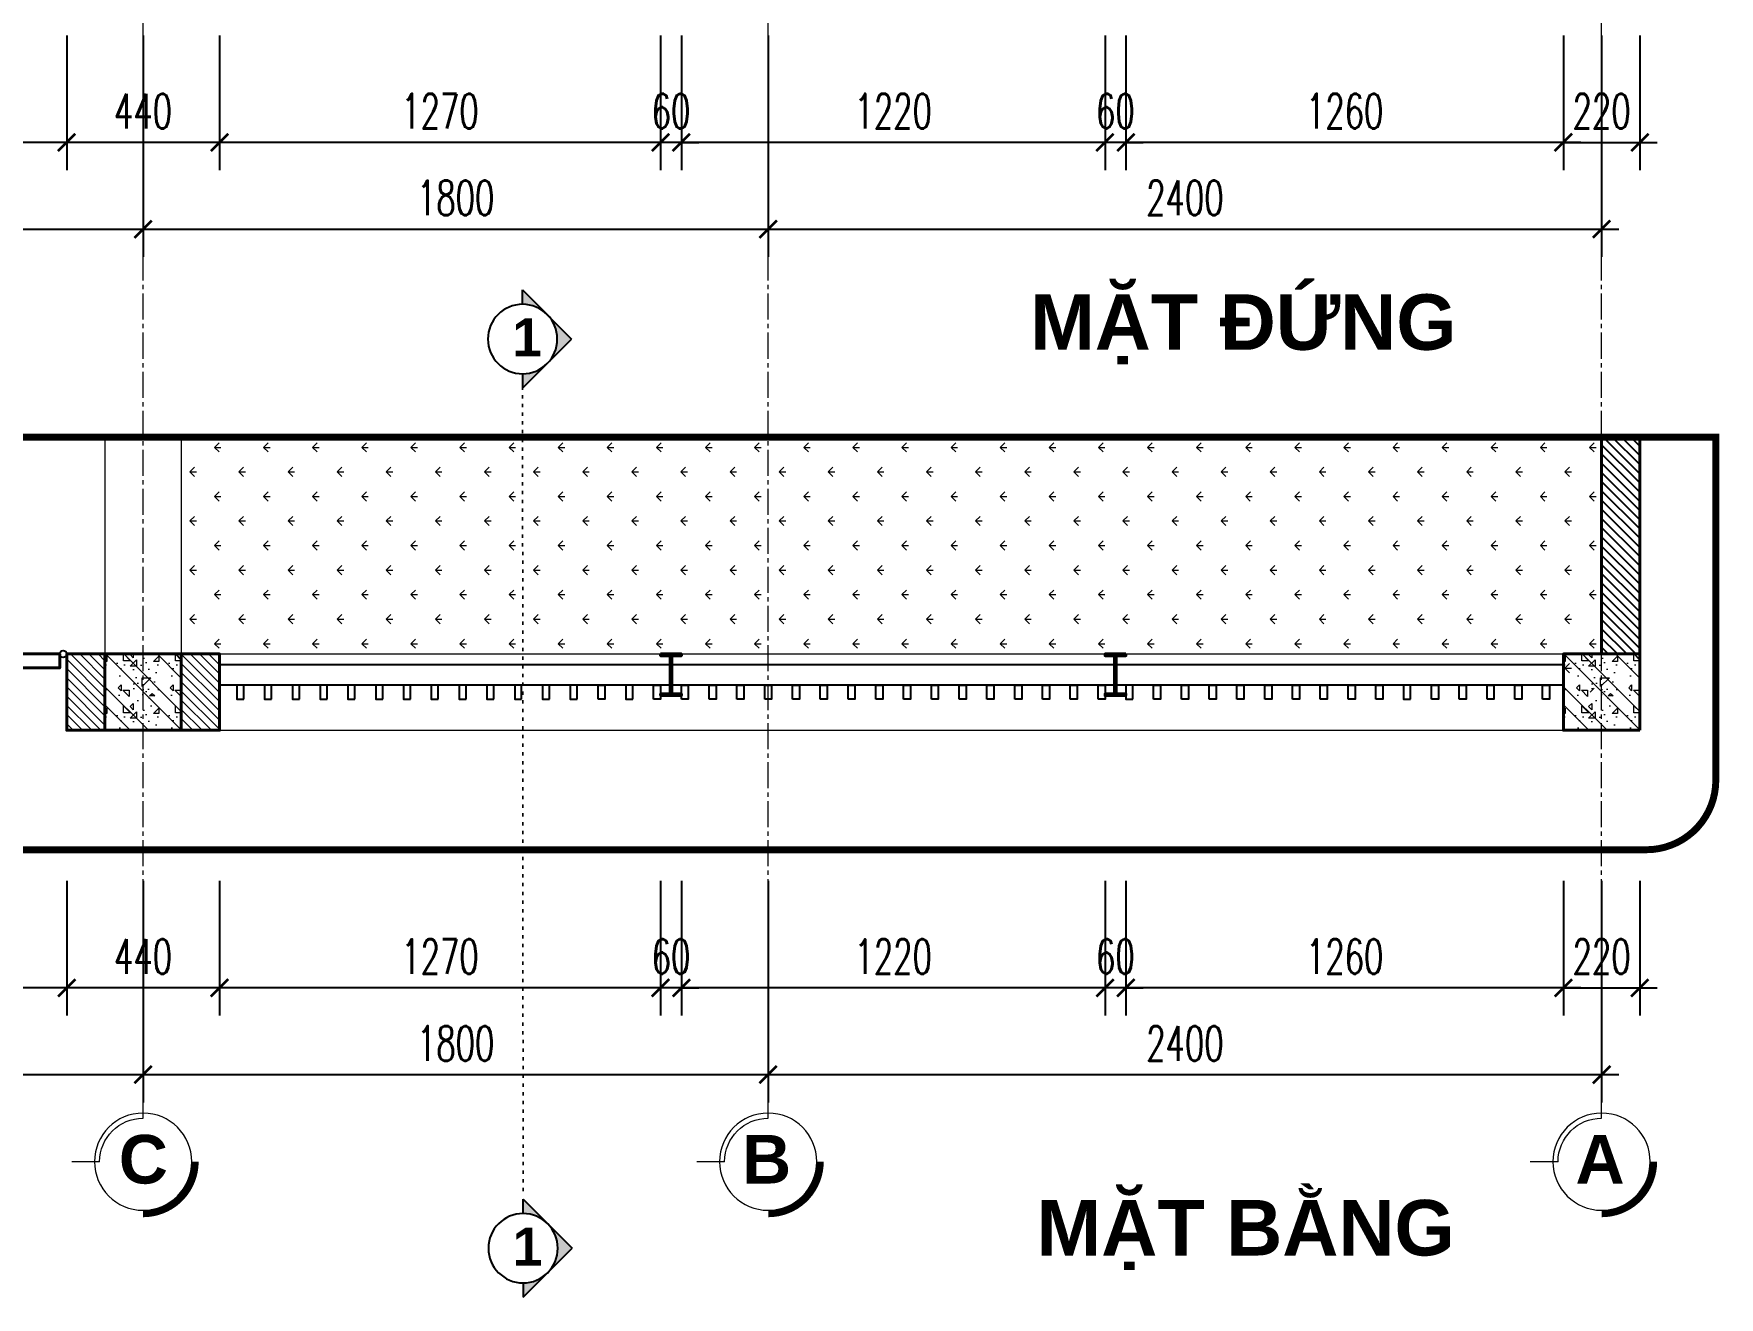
# Model space of a CAD drawing. Header units: millimetres. Extents: x -229618 to 2906, y -178063 to 96806.
# Drawn here: x -134534 to -129680, y -70735 to -67094 of the extents above; entities that cross this region are included whole.
import ezdxf
from ezdxf.enums import TextEntityAlignment as Align

# ---------------------------------------------------------------- set-up
doc = ezdxf.new("R2010")
doc.units = ezdxf.units.MM
doc.header["$LTSCALE"] = 200
doc.header["$MEASUREMENT"] = 0
doc.header["$PDMODE"] = 3
doc.header["$PDSIZE"] = 50
for name, pattern in [('CENTER2', [1.125, 0.75, -0.125, 0.125, -0.125]), ('DASHED2', [0.375, 0.25, -0.125]), ('DOT2', [0.125, 0, -0.125]), ('HIDDEN2', [0.1875, 0.125, -0.0625])]:
    doc.linetypes.add(name, pattern=pattern)
doc.layers.get('0').update_dxf_attribs({"color": 95, "linetype": 'CONTINUOUS'})
doc.layers.get('DEFPOINTS').update_dxf_attribs({"linetype": 'CONTINUOUS'})
for name, color, linetype, lineweight in [('cat', 1, 'CONTINUOUS', 40), ('hatch', 250, 'CONTINUOUS', 5), ('KH cat', 2, 'HIDDEN2', 50), ('khuat', 8, 'DASHED2', 15), ('thay', 7, 'CONTINUOUS', 18), ('tim', 18, 'CENTER2', 9)]:
    doc.layers.add(name, color=color, linetype=linetype, lineweight=lineweight)
for name, color, linetype in [('CUA', 145, 'CONTINUOUS'), ('DIM', 251, 'CONTINUOUS'), ('NETTHAY', 252, 'CONTINUOUS'), ('Tentruc', 7, 'CONTINUOUS'), ('TEXT', 33, 'CONTINUOUS')]:
    doc.layers.add(name, color=color, linetype=linetype)
doc.styles.add('Aria H B iso', font='Vharialb_0.ttf')
doc.styles.add('Scale', font='vnsimli.shx', dxfattribs={"width": 0.65, "bigfont": 'bigfont.shx'})
doc.dimstyles.new('Scale', dxfattribs={"dimscale": 75, "dimtxt": 2, "dimasz": 1, "dimexe": 1.6, "dimexo": 0, "dimgap": 0.8, "dimtad": 1, "dimdec": 0, "dimzin": 0, "dimdsep": 46, "dimtxsty": 'Scale', "dimblk": 'ARCHTICK', "dimcen": 0.1, "dimdle": 1, "dimclrd": 256, "dimclre": 256, "dimclrt": 3, "dimadec": 0, "dimazin": 0, "dimtfac": 1, "dimtdec": 0, "dimtix": 1, "dimtmove": 2, "dimatfit": 3, "dimldrblk": 'ARCHTICK', "dimfxl": 0, "dimtolj": 1, "dimtzin": 0, "dimarcsym": 0})
pattern_1 = [(135, (-198908.232, 162971.12), (13.2582521, 13.2582521), [])]

# ---------------------------------------------------------------- blocks, each defined once
blk = doc.blocks.new('*U804')
at = {"layer": 'thay', "ltscale": 600}
for p, q in [((0, -387.9), (0, -307.9)), ((125.3, -513.2), (205.3, -513.2))]:
    blk.add_line(p, q, dxfattribs=at)
at = {"layer": 'thay', "ltscale": 600, "const_width": 20}
blk.add_lwpolyline([(-150, -513.2, 0.414214), (0, -663.2, 0.414214)], format="xyb", dxfattribs=at)
at = {"layer": 'thay', "ltscale": 600}
blk.add_circle((0, -513.2), 140, dxfattribs=at)
blk.add_arc((0, -513.2), 125.3, 0, 90, dxfattribs=at)
at = {"layer": 'TEXT', "linetype": 'Continuous', "style": 'Aria H B iso'}
blk.add_attdef('A', text='', height=140, dxfattribs=at).set_placement((0, -576.2), align=Align.CENTER)
blk = doc.blocks.new('_ArchTick')
at = {"color": 0, "linetype": 'ByBlock', "const_width": 0.15}
blk.add_lwpolyline([(-0.5, -0.5), (0.5, 0.5)], dxfattribs=at)
blk = doc.blocks.new('*D1547')
at = {"layer": 'DEFPOINTS', "color": 0}
for p in [(-136618.8, -69535), (-134218.8, -69535), (-134218.8, -70093.5)]:
    blk.add_point(p, dxfattribs=at)
at = {"layer": 'DIM', "lineweight": -2}
for p, q in [((-136618.8, -69535), (-136618.8, -70173.5)), ((-134218.8, -69535), (-134218.8, -70173.5)), ((-136668.8, -70093.5), (-134168.8, -70093.5))]:
    blk.add_line(p, q, dxfattribs=at)
at = {"layer": 'DIM', "lineweight": -2, "xscale": 50, "yscale": 50, "zscale": 50, "rotation": 180}
blk.add_blockref('_ArchTick', (-136618.8, -70093.5), dxfattribs=at)
at = {"layer": 'DIM', "lineweight": -2, "xscale": 50, "yscale": 50, "zscale": 50}
blk.add_blockref('_ArchTick', (-134218.8, -70093.5), dxfattribs=at)
at = {"layer": 'DIM', "color": 3, "insert": (-135418.8, -70003.5), "char_height": 100, "attachment_point": 5, "style": 'Scale'}
blk.add_mtext('\\A1;2400', dxfattribs=at)
blk = doc.blocks.new('*D1548')
at = {"layer": 'DEFPOINTS', "color": 0}
for p in [(-134218.8, -69535), (-132418.8, -69535), (-132418.8, -70093.5)]:
    blk.add_point(p, dxfattribs=at)
at = {"layer": 'DIM', "lineweight": -2}
for p, q in [((-134218.8, -69535), (-134218.8, -70173.5)), ((-132418.8, -69535), (-132418.8, -70173.5)), ((-134268.8, -70093.5), (-132368.8, -70093.5))]:
    blk.add_line(p, q, dxfattribs=at)
at = {"layer": 'DIM', "lineweight": -2, "xscale": 50, "yscale": 50, "zscale": 50, "rotation": 180}
blk.add_blockref('_ArchTick', (-134218.8, -70093.5), dxfattribs=at)
at = {"layer": 'DIM', "lineweight": -2, "xscale": 50, "yscale": 50, "zscale": 50}
blk.add_blockref('_ArchTick', (-132418.8, -70093.5), dxfattribs=at)
at = {"layer": 'DIM', "color": 3, "insert": (-133318.8, -70003.5), "char_height": 100, "attachment_point": 5, "style": 'Scale'}
blk.add_mtext('\\A1;1800', dxfattribs=at)
blk = doc.blocks.new('*D1549')
at = {"layer": 'DEFPOINTS', "color": 0}
for p in [(-132418.8, -69535), (-130018.8, -69535), (-130018.8, -70093.5)]:
    blk.add_point(p, dxfattribs=at)
at = {"layer": 'DIM', "lineweight": -2}
for p, q in [((-132418.8, -69535), (-132418.8, -70173.5)), ((-130018.8, -69535), (-130018.8, -70173.5)), ((-132468.8, -70093.5), (-129968.8, -70093.5))]:
    blk.add_line(p, q, dxfattribs=at)
at = {"layer": 'DIM', "lineweight": -2, "xscale": 50, "yscale": 50, "zscale": 50, "rotation": 180}
blk.add_blockref('_ArchTick', (-132418.8, -70093.5), dxfattribs=at)
at = {"layer": 'DIM', "lineweight": -2, "xscale": 50, "yscale": 50, "zscale": 50}
blk.add_blockref('_ArchTick', (-130018.8, -70093.5), dxfattribs=at)
at = {"layer": 'DIM', "color": 3, "insert": (-131218.8, -70003.5), "char_height": 100, "attachment_point": 5, "style": 'Scale'}
blk.add_mtext('\\A1;2400', dxfattribs=at)
blk = doc.blocks.new('*D1550')
at = {"layer": 'DEFPOINTS', "color": 0}
for p in [(-131388.8, -69535), (-130128.8, -69535), (-131388.8, -69843.5)]:
    blk.add_point(p, dxfattribs=at)
at = {"layer": 'DIM', "lineweight": -2}
for p, q in [((-131388.8, -69535), (-131388.8, -69923.5)), ((-130128.8, -69535), (-130128.8, -69923.5)), ((-130078.8, -69843.5), (-131438.8, -69843.5))]:
    blk.add_line(p, q, dxfattribs=at)
at = {"layer": 'DIM', "lineweight": -2, "xscale": 50, "yscale": 50, "zscale": 50, "rotation": 180}
blk.add_blockref('_ArchTick', (-131388.8, -69843.5), dxfattribs=at)
at = {"layer": 'DIM', "lineweight": -2, "xscale": 50, "yscale": 50, "zscale": 50}
blk.add_blockref('_ArchTick', (-130128.8, -69843.5), dxfattribs=at)
at = {"layer": 'DIM', "color": 3, "insert": (-130758.8, -69753.5), "char_height": 100, "attachment_point": 5, "style": 'Scale'}
blk.add_mtext('\\A1;1260', dxfattribs=at)
blk = doc.blocks.new('*D1551')
at = {"layer": 'DEFPOINTS', "color": 0}
for p in [(-131448.8, -69535), (-131388.8, -69535), (-131448.8, -69843.5)]:
    blk.add_point(p, dxfattribs=at)
at = {"layer": 'DIM', "lineweight": -2}
for p, q in [((-131448.8, -69535), (-131448.8, -69923.5)), ((-131388.8, -69535), (-131388.8, -69923.5)), ((-131448.8, -69843.5), (-131498.8, -69843.5)), ((-131388.8, -69843.5), (-131448.8, -69843.5)), ((-131388.8, -69843.5), (-131338.8, -69843.5))]:
    blk.add_line(p, q, dxfattribs=at)
at = {"layer": 'DIM', "lineweight": -2, "xscale": 50, "yscale": 50, "zscale": 50}
blk.add_blockref('_ArchTick', (-131448.8, -69843.5), dxfattribs=at)
at = {"layer": 'DIM', "lineweight": -2, "xscale": 50, "yscale": 50, "zscale": 50, "rotation": 180}
blk.add_blockref('_ArchTick', (-131388.8, -69843.5), dxfattribs=at)
at = {"layer": 'DIM', "color": 3, "insert": (-131418.8, -69753.5), "char_height": 100, "attachment_point": 5, "style": 'Scale'}
blk.add_mtext('\\A1;60', dxfattribs=at)
blk = doc.blocks.new('*D1552')
at = {"layer": 'DEFPOINTS', "color": 0}
for p in [(-132668.8, -69535), (-131448.8, -69535), (-132668.8, -69843.5)]:
    blk.add_point(p, dxfattribs=at)
at = {"layer": 'DIM', "lineweight": -2}
for p, q in [((-132668.8, -69535), (-132668.8, -69923.5)), ((-131448.8, -69535), (-131448.8, -69923.5)), ((-131398.8, -69843.5), (-132718.8, -69843.5))]:
    blk.add_line(p, q, dxfattribs=at)
at = {"layer": 'DIM', "lineweight": -2, "xscale": 50, "yscale": 50, "zscale": 50, "rotation": 180}
blk.add_blockref('_ArchTick', (-132668.8, -69843.5), dxfattribs=at)
at = {"layer": 'DIM', "lineweight": -2, "xscale": 50, "yscale": 50, "zscale": 50}
blk.add_blockref('_ArchTick', (-131448.8, -69843.5), dxfattribs=at)
at = {"layer": 'DIM', "color": 3, "insert": (-132058.8, -69753.5), "char_height": 100, "attachment_point": 5, "style": 'Scale'}
blk.add_mtext('\\A1;1220', dxfattribs=at)
blk = doc.blocks.new('*D1553')
at = {"layer": 'DEFPOINTS', "color": 0}
for p in [(-132728.8, -69535), (-132668.8, -69535), (-132728.8, -69843.5)]:
    blk.add_point(p, dxfattribs=at)
at = {"layer": 'DIM', "lineweight": -2}
for p, q in [((-132728.8, -69535), (-132728.8, -69923.5)), ((-132668.8, -69535), (-132668.8, -69923.5)), ((-132728.8, -69843.5), (-132778.8, -69843.5)), ((-132668.8, -69843.5), (-132728.8, -69843.5)), ((-132668.8, -69843.5), (-132618.8, -69843.5))]:
    blk.add_line(p, q, dxfattribs=at)
at = {"layer": 'DIM', "lineweight": -2, "xscale": 50, "yscale": 50, "zscale": 50}
blk.add_blockref('_ArchTick', (-132728.8, -69843.5), dxfattribs=at)
at = {"layer": 'DIM', "lineweight": -2, "xscale": 50, "yscale": 50, "zscale": 50, "rotation": 180}
blk.add_blockref('_ArchTick', (-132668.8, -69843.5), dxfattribs=at)
at = {"layer": 'DIM', "color": 3, "insert": (-132698.8, -69753.5), "char_height": 100, "attachment_point": 5, "style": 'Scale'}
blk.add_mtext('\\A1;60', dxfattribs=at)
blk = doc.blocks.new('*D1554')
at = {"layer": 'DEFPOINTS', "color": 0}
for p in [(-133998.8, -69535), (-132728.8, -69535), (-133998.8, -69843.5)]:
    blk.add_point(p, dxfattribs=at)
at = {"layer": 'DIM', "lineweight": -2}
for p, q in [((-133998.8, -69535), (-133998.8, -69923.5)), ((-132728.8, -69535), (-132728.8, -69923.5)), ((-132678.8, -69843.5), (-134048.8, -69843.5))]:
    blk.add_line(p, q, dxfattribs=at)
at = {"layer": 'DIM', "lineweight": -2, "xscale": 50, "yscale": 50, "zscale": 50, "rotation": 180}
blk.add_blockref('_ArchTick', (-133998.8, -69843.5), dxfattribs=at)
at = {"layer": 'DIM', "lineweight": -2, "xscale": 50, "yscale": 50, "zscale": 50}
blk.add_blockref('_ArchTick', (-132728.8, -69843.5), dxfattribs=at)
at = {"layer": 'DIM', "color": 3, "insert": (-133363.8, -69753.5), "char_height": 100, "attachment_point": 5, "style": 'Scale'}
blk.add_mtext('\\A1;1270', dxfattribs=at)
blk = doc.blocks.new('*D1555')
at = {"layer": 'DEFPOINTS', "color": 0}
for p in [(-134438.8, -69535), (-133998.8, -69535), (-134438.8, -69843.5)]:
    blk.add_point(p, dxfattribs=at)
at = {"layer": 'DIM', "lineweight": -2}
for p, q in [((-134438.8, -69535), (-134438.8, -69923.5)), ((-133998.8, -69535), (-133998.8, -69923.5)), ((-133948.8, -69843.5), (-134488.8, -69843.5))]:
    blk.add_line(p, q, dxfattribs=at)
at = {"layer": 'DIM', "lineweight": -2, "xscale": 50, "yscale": 50, "zscale": 50, "rotation": 180}
blk.add_blockref('_ArchTick', (-134438.8, -69843.5), dxfattribs=at)
at = {"layer": 'DIM', "lineweight": -2, "xscale": 50, "yscale": 50, "zscale": 50}
blk.add_blockref('_ArchTick', (-133998.8, -69843.5), dxfattribs=at)
at = {"layer": 'DIM', "color": 3, "insert": (-134218.8, -69753.5), "char_height": 100, "attachment_point": 5, "style": 'Scale'}
blk.add_mtext('\\A1;440', dxfattribs=at)
blk = doc.blocks.new('*D1556')
at = {"layer": 'DEFPOINTS', "color": 0}
for p in [(-135438.8, -69535), (-134438.8, -69535), (-135438.8, -69843.5)]:
    blk.add_point(p, dxfattribs=at)
at = {"layer": 'DIM', "lineweight": -2}
for p, q in [((-135438.8, -69535), (-135438.8, -69923.5)), ((-134438.8, -69535), (-134438.8, -69923.5)), ((-134388.8, -69843.5), (-135488.8, -69843.5))]:
    blk.add_line(p, q, dxfattribs=at)
at = {"layer": 'DIM', "lineweight": -2, "xscale": 50, "yscale": 50, "zscale": 50, "rotation": 180}
blk.add_blockref('_ArchTick', (-135438.8, -69843.5), dxfattribs=at)
at = {"layer": 'DIM', "lineweight": -2, "xscale": 50, "yscale": 50, "zscale": 50}
blk.add_blockref('_ArchTick', (-134438.8, -69843.5), dxfattribs=at)
at = {"layer": 'DIM', "color": 3, "insert": (-134938.8, -69753.5), "char_height": 100, "attachment_point": 5, "style": 'Scale'}
blk.add_mtext('\\A1;1000', dxfattribs=at)
blk = doc.blocks.new('*D1565')
at = {"layer": 'DEFPOINTS', "color": 0}
for p in [(-130128.8, -69535), (-129908.8, -69535), (-129908.8, -69843.5)]:
    blk.add_point(p, dxfattribs=at)
at = {"layer": 'DIM', "lineweight": -2}
for p, q in [((-130128.8, -69535), (-130128.8, -69923.5)), ((-129908.8, -69535), (-129908.8, -69923.5)), ((-130128.8, -69843.5), (-130178.8, -69843.5)), ((-130128.8, -69843.5), (-129908.8, -69843.5)), ((-129908.8, -69843.5), (-129858.8, -69843.5))]:
    blk.add_line(p, q, dxfattribs=at)
at = {"layer": 'DIM', "lineweight": -2, "xscale": 50, "yscale": 50, "zscale": 50}
blk.add_blockref('_ArchTick', (-130128.8, -69843.5), dxfattribs=at)
at = {"layer": 'DIM', "lineweight": -2, "xscale": 50, "yscale": 50, "zscale": 50, "rotation": 180}
blk.add_blockref('_ArchTick', (-129908.8, -69843.5), dxfattribs=at)
at = {"layer": 'DIM', "color": 3, "insert": (-130018.8, -69753.5), "char_height": 100, "attachment_point": 5, "style": 'Scale'}
blk.add_mtext('\\A1;220', dxfattribs=at)
blk = doc.blocks.new('*D1568')
at = {"layer": 'DEFPOINTS', "color": 0}
for p in [(-136618.8, -67099.1), (-134218.8, -67099.1), (-134218.8, -67657.6)]:
    blk.add_point(p, dxfattribs=at)
at = {"layer": 'DIM', "lineweight": -2}
for p, q in [((-136618.8, -67099.1), (-136618.8, -67737.6)), ((-134218.8, -67099.1), (-134218.8, -67737.6)), ((-136668.8, -67657.6), (-134168.8, -67657.6))]:
    blk.add_line(p, q, dxfattribs=at)
at = {"layer": 'DIM', "lineweight": -2, "xscale": 50, "yscale": 50, "zscale": 50, "rotation": 180}
blk.add_blockref('_ArchTick', (-136618.8, -67657.6), dxfattribs=at)
at = {"layer": 'DIM', "lineweight": -2, "xscale": 50, "yscale": 50, "zscale": 50}
blk.add_blockref('_ArchTick', (-134218.8, -67657.6), dxfattribs=at)
at = {"layer": 'DIM', "color": 3, "insert": (-135418.8, -67567.6), "char_height": 100, "attachment_point": 5, "style": 'Scale'}
blk.add_mtext('\\A1;2400', dxfattribs=at)
blk = doc.blocks.new('*D1569')
at = {"layer": 'DEFPOINTS', "color": 0}
for p in [(-134218.8, -67099.1), (-132418.8, -67099.1), (-132418.8, -67657.6)]:
    blk.add_point(p, dxfattribs=at)
at = {"layer": 'DIM', "lineweight": -2}
for p, q in [((-134218.8, -67099.1), (-134218.8, -67737.6)), ((-132418.8, -67099.1), (-132418.8, -67737.6)), ((-134268.8, -67657.6), (-132368.8, -67657.6))]:
    blk.add_line(p, q, dxfattribs=at)
at = {"layer": 'DIM', "lineweight": -2, "xscale": 50, "yscale": 50, "zscale": 50, "rotation": 180}
blk.add_blockref('_ArchTick', (-134218.8, -67657.6), dxfattribs=at)
at = {"layer": 'DIM', "lineweight": -2, "xscale": 50, "yscale": 50, "zscale": 50}
blk.add_blockref('_ArchTick', (-132418.8, -67657.6), dxfattribs=at)
at = {"layer": 'DIM', "color": 3, "insert": (-133318.8, -67567.6), "char_height": 100, "attachment_point": 5, "style": 'Scale'}
blk.add_mtext('\\A1;1800', dxfattribs=at)
blk = doc.blocks.new('*D1570')
at = {"layer": 'DEFPOINTS', "color": 0}
for p in [(-132418.8, -67099.1), (-130018.8, -67099.1), (-130018.8, -67657.6)]:
    blk.add_point(p, dxfattribs=at)
at = {"layer": 'DIM', "lineweight": -2}
for p, q in [((-132418.8, -67099.1), (-132418.8, -67737.6)), ((-130018.8, -67099.1), (-130018.8, -67737.6)), ((-132468.8, -67657.6), (-129968.8, -67657.6))]:
    blk.add_line(p, q, dxfattribs=at)
at = {"layer": 'DIM', "lineweight": -2, "xscale": 50, "yscale": 50, "zscale": 50, "rotation": 180}
blk.add_blockref('_ArchTick', (-132418.8, -67657.6), dxfattribs=at)
at = {"layer": 'DIM', "lineweight": -2, "xscale": 50, "yscale": 50, "zscale": 50}
blk.add_blockref('_ArchTick', (-130018.8, -67657.6), dxfattribs=at)
at = {"layer": 'DIM', "color": 3, "insert": (-131218.8, -67567.6), "char_height": 100, "attachment_point": 5, "style": 'Scale'}
blk.add_mtext('\\A1;2400', dxfattribs=at)
blk = doc.blocks.new('*D1571')
at = {"layer": 'DEFPOINTS', "color": 0}
for p in [(-131388.8, -67099.1), (-130128.8, -67099.1), (-131388.8, -67407.6)]:
    blk.add_point(p, dxfattribs=at)
at = {"layer": 'DIM', "lineweight": -2}
for p, q in [((-131388.8, -67099.1), (-131388.8, -67487.6)), ((-130128.8, -67099.1), (-130128.8, -67487.6)), ((-130078.8, -67407.6), (-131438.8, -67407.6))]:
    blk.add_line(p, q, dxfattribs=at)
at = {"layer": 'DIM', "lineweight": -2, "xscale": 50, "yscale": 50, "zscale": 50, "rotation": 180}
blk.add_blockref('_ArchTick', (-131388.8, -67407.6), dxfattribs=at)
at = {"layer": 'DIM', "lineweight": -2, "xscale": 50, "yscale": 50, "zscale": 50}
blk.add_blockref('_ArchTick', (-130128.8, -67407.6), dxfattribs=at)
at = {"layer": 'DIM', "color": 3, "insert": (-130758.8, -67317.6), "char_height": 100, "attachment_point": 5, "style": 'Scale'}
blk.add_mtext('\\A1;1260', dxfattribs=at)
blk = doc.blocks.new('*D1572')
at = {"layer": 'DEFPOINTS', "color": 0}
for p in [(-131448.8, -67099.1), (-131388.8, -67099.1), (-131448.8, -67407.6)]:
    blk.add_point(p, dxfattribs=at)
at = {"layer": 'DIM', "lineweight": -2}
for p, q in [((-131448.8, -67099.1), (-131448.8, -67487.6)), ((-131388.8, -67099.1), (-131388.8, -67487.6)), ((-131448.8, -67407.6), (-131498.8, -67407.6)), ((-131388.8, -67407.6), (-131448.8, -67407.6)), ((-131388.8, -67407.6), (-131338.8, -67407.6))]:
    blk.add_line(p, q, dxfattribs=at)
at = {"layer": 'DIM', "lineweight": -2, "xscale": 50, "yscale": 50, "zscale": 50}
blk.add_blockref('_ArchTick', (-131448.8, -67407.6), dxfattribs=at)
at = {"layer": 'DIM', "lineweight": -2, "xscale": 50, "yscale": 50, "zscale": 50, "rotation": 180}
blk.add_blockref('_ArchTick', (-131388.8, -67407.6), dxfattribs=at)
at = {"layer": 'DIM', "color": 3, "insert": (-131418.8, -67317.6), "char_height": 100, "attachment_point": 5, "style": 'Scale'}
blk.add_mtext('\\A1;60', dxfattribs=at)
blk = doc.blocks.new('*D1573')
at = {"layer": 'DEFPOINTS', "color": 0}
for p in [(-132668.8, -67099.1), (-131448.8, -67099.1), (-132668.8, -67407.6)]:
    blk.add_point(p, dxfattribs=at)
at = {"layer": 'DIM', "lineweight": -2}
for p, q in [((-132668.8, -67099.1), (-132668.8, -67487.6)), ((-131448.8, -67099.1), (-131448.8, -67487.6)), ((-131398.8, -67407.6), (-132718.8, -67407.6))]:
    blk.add_line(p, q, dxfattribs=at)
at = {"layer": 'DIM', "lineweight": -2, "xscale": 50, "yscale": 50, "zscale": 50, "rotation": 180}
blk.add_blockref('_ArchTick', (-132668.8, -67407.6), dxfattribs=at)
at = {"layer": 'DIM', "lineweight": -2, "xscale": 50, "yscale": 50, "zscale": 50}
blk.add_blockref('_ArchTick', (-131448.8, -67407.6), dxfattribs=at)
at = {"layer": 'DIM', "color": 3, "insert": (-132058.8, -67317.6), "char_height": 100, "attachment_point": 5, "style": 'Scale'}
blk.add_mtext('\\A1;1220', dxfattribs=at)
blk = doc.blocks.new('*D1574')
at = {"layer": 'DEFPOINTS', "color": 0}
for p in [(-132728.8, -67099.1), (-132668.8, -67099.1), (-132728.8, -67407.6)]:
    blk.add_point(p, dxfattribs=at)
at = {"layer": 'DIM', "lineweight": -2}
for p, q in [((-132728.8, -67099.1), (-132728.8, -67487.6)), ((-132668.8, -67099.1), (-132668.8, -67487.6)), ((-132728.8, -67407.6), (-132778.8, -67407.6)), ((-132668.8, -67407.6), (-132728.8, -67407.6)), ((-132668.8, -67407.6), (-132618.8, -67407.6))]:
    blk.add_line(p, q, dxfattribs=at)
at = {"layer": 'DIM', "lineweight": -2, "xscale": 50, "yscale": 50, "zscale": 50}
blk.add_blockref('_ArchTick', (-132728.8, -67407.6), dxfattribs=at)
at = {"layer": 'DIM', "lineweight": -2, "xscale": 50, "yscale": 50, "zscale": 50, "rotation": 180}
blk.add_blockref('_ArchTick', (-132668.8, -67407.6), dxfattribs=at)
at = {"layer": 'DIM', "color": 3, "insert": (-132698.8, -67317.6), "char_height": 100, "attachment_point": 5, "style": 'Scale'}
blk.add_mtext('\\A1;60', dxfattribs=at)
blk = doc.blocks.new('*D1575')
at = {"layer": 'DEFPOINTS', "color": 0}
for p in [(-133998.8, -67099.1), (-132728.8, -67099.1), (-133998.8, -67407.6)]:
    blk.add_point(p, dxfattribs=at)
at = {"layer": 'DIM', "lineweight": -2}
for p, q in [((-133998.8, -67099.1), (-133998.8, -67487.6)), ((-132728.8, -67099.1), (-132728.8, -67487.6)), ((-132678.8, -67407.6), (-134048.8, -67407.6))]:
    blk.add_line(p, q, dxfattribs=at)
at = {"layer": 'DIM', "lineweight": -2, "xscale": 50, "yscale": 50, "zscale": 50, "rotation": 180}
blk.add_blockref('_ArchTick', (-133998.8, -67407.6), dxfattribs=at)
at = {"layer": 'DIM', "lineweight": -2, "xscale": 50, "yscale": 50, "zscale": 50}
blk.add_blockref('_ArchTick', (-132728.8, -67407.6), dxfattribs=at)
at = {"layer": 'DIM', "color": 3, "insert": (-133363.8, -67317.6), "char_height": 100, "attachment_point": 5, "style": 'Scale'}
blk.add_mtext('\\A1;1270', dxfattribs=at)
blk = doc.blocks.new('*D1576')
at = {"layer": 'DEFPOINTS', "color": 0}
for p in [(-134438.8, -67099.1), (-133998.8, -67099.1), (-134438.8, -67407.6)]:
    blk.add_point(p, dxfattribs=at)
at = {"layer": 'DIM', "lineweight": -2}
for p, q in [((-134438.8, -67099.1), (-134438.8, -67487.6)), ((-133998.8, -67099.1), (-133998.8, -67487.6)), ((-133948.8, -67407.6), (-134488.8, -67407.6))]:
    blk.add_line(p, q, dxfattribs=at)
at = {"layer": 'DIM', "lineweight": -2, "xscale": 50, "yscale": 50, "zscale": 50, "rotation": 180}
blk.add_blockref('_ArchTick', (-134438.8, -67407.6), dxfattribs=at)
at = {"layer": 'DIM', "lineweight": -2, "xscale": 50, "yscale": 50, "zscale": 50}
blk.add_blockref('_ArchTick', (-133998.8, -67407.6), dxfattribs=at)
at = {"layer": 'DIM', "color": 3, "insert": (-134218.8, -67317.6), "char_height": 100, "attachment_point": 5, "style": 'Scale'}
blk.add_mtext('\\A1;440', dxfattribs=at)
blk = doc.blocks.new('*D1577')
at = {"layer": 'DEFPOINTS', "color": 0}
for p in [(-135438.8, -67099.1), (-134438.8, -67099.1), (-135438.8, -67407.6)]:
    blk.add_point(p, dxfattribs=at)
at = {"layer": 'DIM', "lineweight": -2}
for p, q in [((-135438.8, -67099.1), (-135438.8, -67487.6)), ((-134438.8, -67099.1), (-134438.8, -67487.6)), ((-134388.8, -67407.6), (-135488.8, -67407.6))]:
    blk.add_line(p, q, dxfattribs=at)
at = {"layer": 'DIM', "lineweight": -2, "xscale": 50, "yscale": 50, "zscale": 50, "rotation": 180}
blk.add_blockref('_ArchTick', (-135438.8, -67407.6), dxfattribs=at)
at = {"layer": 'DIM', "lineweight": -2, "xscale": 50, "yscale": 50, "zscale": 50}
blk.add_blockref('_ArchTick', (-134438.8, -67407.6), dxfattribs=at)
at = {"layer": 'DIM', "color": 3, "insert": (-134938.8, -67317.6), "char_height": 100, "attachment_point": 5, "style": 'Scale'}
blk.add_mtext('\\A1;1000', dxfattribs=at)
blk = doc.blocks.new('*D1584')
at = {"layer": 'DEFPOINTS', "color": 0}
for p in [(-130128.8, -67099.1), (-129908.8, -67099.1), (-129908.8, -67407.6)]:
    blk.add_point(p, dxfattribs=at)
at = {"layer": 'DIM', "lineweight": -2}
for p, q in [((-130128.8, -67099.1), (-130128.8, -67487.6)), ((-129908.8, -67099.1), (-129908.8, -67487.6)), ((-130128.8, -67407.6), (-130178.8, -67407.6)), ((-130128.8, -67407.6), (-129908.8, -67407.6)), ((-129908.8, -67407.6), (-129858.8, -67407.6))]:
    blk.add_line(p, q, dxfattribs=at)
at = {"layer": 'DIM', "lineweight": -2, "xscale": 50, "yscale": 50, "zscale": 50}
blk.add_blockref('_ArchTick', (-130128.8, -67407.6), dxfattribs=at)
at = {"layer": 'DIM', "lineweight": -2, "xscale": 50, "yscale": 50, "zscale": 50, "rotation": 180}
blk.add_blockref('_ArchTick', (-129908.8, -67407.6), dxfattribs=at)
at = {"layer": 'DIM', "color": 3, "insert": (-130018.8, -67317.6), "char_height": 100, "attachment_point": 5, "style": 'Scale'}
blk.add_mtext('\\A1;220', dxfattribs=at)
blk = doc.blocks.new('*U803')
h = blk.add_hatch(color=256)
h.paths.add_polyline_path([(-141.4, 0), (-70.7, 70.7, 0.414214), (-70.7, -70.7)])
h.paths.add_polyline_path([(-70.7, 70.7), (0, 141.4), (0, 100, 0.198912)])
h.paths.add_polyline_path([(-70.7, -70.7, 0.198912), (0, -100), (0, -141.4)])
at = {"layer": 'Tentruc'}
for p, q in [((0, 141.4), (-141.4, 0)), ((0, 100), (0, 141.4)), ((0, -141.4), (-141.4, 0)), ((0, -100), (0, -141.4))]:
    blk.add_line(p, q, dxfattribs=at)
blk.add_circle((0, 0), 100, dxfattribs=at)
at = {"style": 'Aria H B iso'}
blk.add_attdef('A', text='', height=109.4, dxfattribs=at).set_placement((0, -49.9), align=Align.CENTER)

msp = doc.modelspace()

# ---------------------------------------------------------------- hatches: boundary and pattern name
at = {"layer": 'DIM'}
h = msp.add_hatch(dxfattribs=at)
h.set_pattern_fill('ANSI31', color=256, scale=150, style=0)
h.set_pattern_definition(pattern_1)
h.paths.add_polyline_path([(-130018.8, -68256.6), (-129908.8, -68256.6), (-129908.8, -68881.5), (-130018.8, -68881.5)])
at = {"layer": 'hatch', "linetype": 'Continuous'}
h = msp.add_hatch(dxfattribs=at)
h.set_pattern_fill('GRASS', color=256, scale=100, angle=90, style=0)
h.set_pattern_definition([(7e-15, (-108840.5, 156432.19), (70.710678, -70.710678), [18.75, -122.671356]), (45, (-108840.5, 156432.19), (70.71068, -70.71068), [18.75, -81.25]), (315, (-108840.5, 156432.19), (-70.71068, -70.71068), [18.75, -81.25])])
h.paths.add_polyline_path([(-134108.8, -68881.5), (-134108.8, -68256.6), (-130018.8, -68256.6), (-130018.8, -68991.5), (-130128.8, -68991.5), (-130128.8, -68881.5)])
at = {"layer": 'hatch'}
h = msp.add_hatch(dxfattribs=at)
h.set_pattern_fill('ANSI31', color=256, scale=150, style=0)
h.set_pattern_definition(pattern_1)
h.paths.add_polyline_path([(-134108.8, -68881.5), (-133998.8, -68881.5), (-133998.8, -69101.5), (-134108.8, -69101.5)])
h.paths.add_polyline_path([(-134438.8, -68881.5), (-134328.8, -68881.5), (-134328.8, -69101.5), (-134438.8, -69101.5)])
h = msp.add_hatch(dxfattribs=at)
h.set_pattern_fill('BT', color=256, scale=150, style=0)
h.set_pattern_definition([(180, (-139987.4, -60750.36), (0, 150), [0, -150]), (180, (-139881.43, -60685.5), (0, 150), [0, -150]), (180, (-139886.13, -60711.92), (0, 150), [0, -150]), (180, (-139938.96, -60699.59), (0, 150), [0, -150]), (180, (-139910.49, -60656.46), (0, 150), [0, -150]), (180, (-139902.86, -60675.53), (0, 150), [0, -150]), (180, (-139916.36, -60643.54), (0, 150), [0, -150]), (180, (-139895.52, -60630.93), (0, 150), [0, -150]), (180, (-139924.29, -60663.79), (0, 150), [0, -150]), (180, (-139876.15, -60663.2), (0, 150), [0, -150]), (180, (-139972.13, -60662.62), (0, 150), [0, -150]), (180, (-139993.85, -60658.51), (0, 150), [0, -150]), (180, (-139982.7, -60673.77), (0, 150), [0, -150]), (180, (-139985.93, -60694.31), (0, 150), [0, -150]), (180, (-139946.89, -60676.41), (0, 150), [0, -150]), (180, (-139945.71, -60717.79), (0, 150), [0, -150]), (180, (-139945.71, -60730.7), (0, 150), [0, -150]), (180, (-139874.68, -60733.63), (0, 150), [0, -150]), (180, (-139933.97, -60716.02), (0, 150), [0, -150]), (180, (-139934.56, -60765.91), (0, 150), [0, -150]), (180, (-139918.42, -60733.92), (0, 150), [0, -150]), (180, (-139919.59, -60748.6), (0, 150), [0, -150]), (180, (-139900.22, -60759.45), (0, 150), [0, -150]), (180, (-139910.2, -60739.5), (0, 150), [0, -150]), (180, (-139903.15, -60733.34), (0, 150), [0, -150]), (135, (-139982.44, -60737.95), (0, 150), [12, -200.132]), (45, (-139990.93, -60729.46), (150, 0), [12, -200.132]), (270, (-139982.44, -60720.97), (-150, -3e-14), [16.9705, -133.0294]), (7e-15, (-139977.24, -60736.04), (2e-14, -150), [18, -132]), (270, (-139959.24, -60736.04), (-150, -3e-14), [18, -132]), (135, (-139959.24, -60754.04), (0, 150), [25.456, -186.6762]), (90, (-139921.73, -60725.66), (150, 9e-15), [25.2, -124.8]), (7e-15, (-139921.73, -60700.46), (2e-14, -150), [25.2, -124.8]), (225, (-139896.53, -60700.46), (-150, -3e-14), [35.6382, -176.494]), (45, (-139900.38, -60752.63), (150, 0), [10.5, -201.632]), (315, (-139892.96, -60745.21), (2e-14, -150), [10.5, -201.632]), (180, (-139885.53, -60752.63), (0, 150), [14.8492, -135.1507]), (180, (-139955.21, -60651.23), (0, 150), [20.625, -129.375]), (90, (-139975.83, -60651.23), (150, 9e-15), [20.625, -129.375]), (315, (-139975.83, -60630.6), (2e-14, -150), [29.168, -182.9639]), (270, (-139937.86, -60648.24), (-150, -3e-14), [18.75, -131.25]), (180, (-139937.86, -60666.99), (0, 150), [18.75, -131.25]), (45, (-139956.61, -60666.99), (150, 0), [26.5165, -185.6156]), (135, (-139947.4, -60642.46), (0, 150), [12.75, -199.382]), (45, (-139956.42, -60633.45), (150, 0), [12.75, -199.382]), (270, (-139947.4, -60624.43), (-150, -3e-14), [18.0312, -131.9688]), (45, (-139888.5, -60653.26), (150, 0), [21.2131, -190.9188]), (180, (-139873.5, -60653.26), (0, 150), [15, -135]), (270, (-139873.5, -60638.26), (-150, -3e-14), [15, -135]), (135, (-139862.46, -60769.6), (74.2462, 74.2462), []), (135, (-139914.96, -60769.6), (74.2462, 74.2462), [])])
h.paths.add_polyline_path([(-134108.8, -69101.5), (-134328.8, -69101.5), (-134328.8, -68881.5), (-134108.8, -68881.5)])
h = msp.add_hatch(dxfattribs=at)
h.set_pattern_fill('BT', color=256, scale=150, style=0)
h.set_pattern_definition([(180, (-135787.4, -60750.36), (0, 150), [0, -150]), (180, (-135681.43, -60685.5), (0, 150), [0, -150]), (180, (-135686.13, -60711.92), (0, 150), [0, -150]), (180, (-135738.96, -60699.59), (0, 150), [0, -150]), (180, (-135710.49, -60656.46), (0, 150), [0, -150]), (180, (-135702.86, -60675.53), (0, 150), [0, -150]), (180, (-135716.36, -60643.54), (0, 150), [0, -150]), (180, (-135695.52, -60630.93), (0, 150), [0, -150]), (180, (-135724.29, -60663.79), (0, 150), [0, -150]), (180, (-135676.15, -60663.2), (0, 150), [0, -150]), (180, (-135772.13, -60662.62), (0, 150), [0, -150]), (180, (-135793.85, -60658.51), (0, 150), [0, -150]), (180, (-135782.7, -60673.77), (0, 150), [0, -150]), (180, (-135785.93, -60694.31), (0, 150), [0, -150]), (180, (-135746.89, -60676.41), (0, 150), [0, -150]), (180, (-135745.71, -60717.79), (0, 150), [0, -150]), (180, (-135745.71, -60730.7), (0, 150), [0, -150]), (180, (-135674.68, -60733.63), (0, 150), [0, -150]), (180, (-135733.97, -60716.02), (0, 150), [0, -150]), (180, (-135734.56, -60765.91), (0, 150), [0, -150]), (180, (-135718.42, -60733.92), (0, 150), [0, -150]), (180, (-135719.59, -60748.6), (0, 150), [0, -150]), (180, (-135700.22, -60759.45), (0, 150), [0, -150]), (180, (-135710.2, -60739.5), (0, 150), [0, -150]), (180, (-135703.15, -60733.34), (0, 150), [0, -150]), (135, (-135782.44, -60737.95), (0, 150), [12, -200.132]), (45, (-135790.93, -60729.46), (150, 0), [12, -200.132]), (270, (-135782.44, -60720.97), (-150, -3e-14), [16.9705, -133.0294]), (7e-15, (-135777.24, -60736.04), (2e-14, -150), [18, -132]), (270, (-135759.24, -60736.04), (-150, -3e-14), [18, -132]), (135, (-135759.24, -60754.04), (0, 150), [25.456, -186.6762]), (90, (-135721.73, -60725.66), (150, 9e-15), [25.2, -124.8]), (7e-15, (-135721.73, -60700.46), (2e-14, -150), [25.2, -124.8]), (225, (-135696.53, -60700.46), (-150, -3e-14), [35.6382, -176.494]), (45, (-135700.38, -60752.63), (150, 0), [10.5, -201.632]), (315, (-135692.96, -60745.21), (2e-14, -150), [10.5, -201.632]), (180, (-135685.53, -60752.63), (0, 150), [14.8492, -135.1507]), (180, (-135755.21, -60651.23), (0, 150), [20.625, -129.375]), (90, (-135775.83, -60651.23), (150, 9e-15), [20.625, -129.375]), (315, (-135775.83, -60630.6), (2e-14, -150), [29.168, -182.9639]), (270, (-135737.86, -60648.24), (-150, -3e-14), [18.75, -131.25]), (180, (-135737.86, -60666.99), (0, 150), [18.75, -131.25]), (45, (-135756.61, -60666.99), (150, 0), [26.5165, -185.6156]), (135, (-135747.4, -60642.46), (0, 150), [12.75, -199.382]), (45, (-135756.42, -60633.45), (150, 0), [12.75, -199.382]), (270, (-135747.4, -60624.43), (-150, -3e-14), [18.0312, -131.9688]), (45, (-135688.5, -60653.26), (150, 0), [21.2131, -190.9188]), (180, (-135673.5, -60653.26), (0, 150), [15, -135]), (270, (-135673.5, -60638.26), (-150, -3e-14), [15, -135]), (135, (-135662.46, -60769.6), (74.2462, 74.2462), []), (135, (-135714.96, -60769.6), (74.2462, 74.2462), [])])
h.paths.add_polyline_path([(-129908.8, -69101.5), (-130128.8, -69101.5), (-130128.8, -68881.5), (-129908.8, -68881.5)])

# ---------------------------------------------------------------- linework, layer by layer
at = {"layer": 'cat', "linetype": 'Continuous'}
for points in [[(-130018.8, -68256.6), (-130018.8, -68881.5)], [(-129908.8, -68256.6), (-129908.8, -68881.5)]]:
    msp.add_lwpolyline(points, dxfattribs=at)
at = {"layer": 'cat'}
for points in [[(-134458.8, -68881.5), (-134578.8, -68881.5), (-134578.8, -68921.5), (-134458.8, -68921.5)], [(-134108.8, -69101.5), (-134328.8, -69101.5), (-134328.8, -68881.5), (-134108.8, -68881.5)], [(-132728.8, -68881.5), (-132668.8, -68881.5), (-132668.8, -68886.5), (-132728.8, -68886.5)], [(-132701.3, -68996.5), (-132696.3, -68996.5), (-132696.3, -68886.5), (-132701.3, -68886.5)], [(-131388.8, -68881.5), (-131448.8, -68881.5), (-131448.8, -68886.5), (-131388.8, -68886.5)], [(-131416.3, -68996.5), (-131421.3, -68996.5), (-131421.3, -68886.5), (-131416.3, -68886.5)], [(-129908.8, -69101.5), (-130128.8, -69101.5), (-130128.8, -68881.5), (-129908.8, -68881.5)], [(-132728.8, -69001.5), (-132668.8, -69001.5), (-132668.8, -68996.5), (-132728.8, -68996.5)], [(-131388.8, -69001.5), (-131448.8, -69001.5), (-131448.8, -68996.5), (-131388.8, -68996.5)]]:
    msp.add_lwpolyline(points, close=True, dxfattribs=at)
for points in [[(-134328.8, -69101.5), (-134438.8, -69101.5), (-134438.8, -68881.5), (-134328.8, -68881.5)], [(-134108.8, -69101.5), (-133998.8, -69101.5), (-133998.8, -68881.5), (-134108.8, -68881.5)]]:
    msp.add_lwpolyline(points, dxfattribs=at)
at = {"layer": 'CUA'}
msp.add_lwpolyline([(-133998.8, -68911.5), (-130128.8, -68911.5), (-130128.8, -68971.5), (-133998.8, -68971.5)], dxfattribs=at)
msp.add_circle((-134448.8, -68881.5), 10, dxfattribs=at)
at = {"layer": 'KH cat', "linetype": 'DOT2'}
msp.add_line((-133126.1, -68115.5), (-133124.5, -70452.2), dxfattribs=at)
at = {"layer": 'khuat', "color": 5, "ltscale": 2, "const_width": 20}
msp.add_lwpolyline([(-129689.9, -68256.6), (-139925, -68256.6, 0.414214), (-140125, -68456.6), (-140125, -69445.6), (-129889.9, -69445.6, 0.414214), (-129689.9, -69245.6)], format="xyb", close=True, dxfattribs=at)
at = {"layer": 'NETTHAY'}
for points in [[(-133928.8, -69011.5), (-133928.8, -68971.5), (-133948.8, -68971.5), (-133948.8, -69011.5)], [(-133848.8, -69011.5), (-133848.8, -68971.5), (-133868.8, -68971.5), (-133868.8, -69011.5)], [(-133768.8, -69011.5), (-133768.8, -68971.5), (-133788.8, -68971.5), (-133788.8, -69011.5)], [(-133688.8, -69011.5), (-133688.8, -68971.5), (-133708.8, -68971.5), (-133708.8, -69011.5)], [(-133608.8, -69011.5), (-133608.8, -68971.5), (-133628.8, -68971.5), (-133628.8, -69011.5)], [(-133528.8, -69011.5), (-133528.8, -68971.5), (-133548.8, -68971.5), (-133548.8, -69011.5)], [(-133448.8, -69011.5), (-133448.8, -68971.5), (-133468.8, -68971.5), (-133468.8, -69011.5)], [(-133368.8, -69011.5), (-133368.8, -68971.5), (-133388.8, -68971.5), (-133388.8, -69011.5)], [(-133288.8, -69011.5), (-133288.8, -68971.5), (-133308.8, -68971.5), (-133308.8, -69011.5)], [(-133208.8, -69011.5), (-133208.8, -68971.5), (-133228.8, -68971.5), (-133228.8, -69011.5)], [(-133128.8, -69011.5), (-133128.8, -68971.5), (-133148.8, -68971.5), (-133148.8, -69011.5)], [(-133048.8, -69011.5), (-133048.8, -68971.5), (-133068.8, -68971.5), (-133068.8, -69011.5)], [(-132968.8, -69011.5), (-132968.8, -68971.5), (-132988.8, -68971.5), (-132988.8, -69011.5)], [(-132908.8, -69011.5), (-132908.8, -68971.5), (-132888.8, -68971.5), (-132888.8, -69011.5)], [(-132808.8, -69011.5), (-132808.8, -68971.5), (-132828.8, -68971.5), (-132828.8, -69011.5)], [(-132748.8, -69011.5), (-132748.8, -68971.5), (-132728.8, -68971.5), (-132728.8, -69011.5)], [(-132668.8, -69011.5), (-132668.8, -68971.5), (-132648.8, -68971.5), (-132648.8, -69011.5)], [(-132588.8, -69011.5), (-132588.8, -68971.5), (-132568.8, -68971.5), (-132568.8, -69011.5)], [(-132508.8, -69011.5), (-132508.8, -68971.5), (-132488.8, -68971.5), (-132488.8, -69011.5)], [(-132428.8, -69011.5), (-132428.8, -68971.5), (-132408.8, -68971.5), (-132408.8, -69011.5)], [(-132348.8, -69011.5), (-132348.8, -68971.5), (-132328.8, -68971.5), (-132328.8, -69011.5)], [(-132268.8, -69011.5), (-132268.8, -68971.5), (-132248.8, -68971.5), (-132248.8, -69011.5)], [(-132188.8, -69011.5), (-132188.8, -68971.5), (-132168.8, -68971.5), (-132168.8, -69011.5)], [(-132108.8, -69011.5), (-132108.8, -68971.5), (-132088.8, -68971.5), (-132088.8, -69011.5)], [(-132028.8, -69011.5), (-132028.8, -68971.5), (-132008.8, -68971.5), (-132008.8, -69011.5)], [(-131948.8, -69011.5), (-131948.8, -68971.5), (-131928.8, -68971.5), (-131928.8, -69011.5)], [(-131868.8, -69011.5), (-131868.8, -68971.5), (-131848.8, -68971.5), (-131848.8, -69011.5)], [(-131788.8, -69011.5), (-131788.8, -68971.5), (-131768.8, -68971.5), (-131768.8, -69011.5)], [(-131708.8, -69011.5), (-131708.8, -68971.5), (-131688.8, -68971.5), (-131688.8, -69011.5)], [(-131628.8, -69011.5), (-131628.8, -68971.5), (-131608.8, -68971.5), (-131608.8, -69011.5)], [(-131548.8, -69011.5), (-131548.8, -68971.5), (-131528.8, -68971.5), (-131528.8, -69011.5)], [(-131468.8, -69011.5), (-131468.8, -68971.5), (-131448.8, -68971.5), (-131448.8, -69011.5)], [(-131368.8, -69011.5), (-131368.8, -68971.5), (-131388.8, -68971.5), (-131388.8, -69011.5)], [(-131308.8, -69011.5), (-131308.8, -68971.5), (-131288.8, -68971.5), (-131288.8, -69011.5)], [(-131228.8, -69011.5), (-131228.8, -68971.5), (-131208.8, -68971.5), (-131208.8, -69011.5)], [(-131148.8, -69011.5), (-131148.8, -68971.5), (-131128.8, -68971.5), (-131128.8, -69011.5)], [(-131068.8, -69011.5), (-131068.8, -68971.5), (-131048.8, -68971.5), (-131048.8, -69011.5)], [(-130988.8, -69011.5), (-130988.8, -68971.5), (-130968.8, -68971.5), (-130968.8, -69011.5)], [(-130908.8, -69011.5), (-130908.8, -68971.5), (-130888.8, -68971.5), (-130888.8, -69011.5)], [(-130828.8, -69011.5), (-130828.8, -68971.5), (-130808.8, -68971.5), (-130808.8, -69011.5)], [(-130748.8, -69011.5), (-130748.8, -68971.5), (-130728.8, -68971.5), (-130728.8, -69011.5)], [(-130668.8, -69011.5), (-130668.8, -68971.5), (-130648.8, -68971.5), (-130648.8, -69011.5)], [(-130568.8, -69011.5), (-130568.8, -68971.5), (-130588.8, -68971.5), (-130588.8, -69011.5)], [(-130508.8, -69011.5), (-130508.8, -68971.5), (-130488.8, -68971.5), (-130488.8, -69011.5)], [(-130428.8, -69011.5), (-130428.8, -68971.5), (-130408.8, -68971.5), (-130408.8, -69011.5)], [(-130348.8, -69011.5), (-130348.8, -68971.5), (-130328.8, -68971.5), (-130328.8, -69011.5)], [(-130268.8, -69011.5), (-130268.8, -68971.5), (-130248.8, -68971.5), (-130248.8, -69011.5)], [(-130188.8, -69011.5), (-130188.8, -68971.5), (-130168.8, -68971.5), (-130168.8, -69011.5)]]:
    msp.add_lwpolyline(points, close=True, dxfattribs=at)
at = {"layer": 'thay', "linetype": 'Continuous'}
for p, q in [((-134328.8, -68256.6), (-134328.8, -68881.5)), ((-134108.8, -68256.6), (-134108.8, -68881.5))]:
    msp.add_line(p, q, dxfattribs=at)
at = {"layer": 'thay'}
for p, q in [((-133998.8, -68881.5), (-130128.8, -68881.5)), ((-133998.8, -69101.5), (-130128.8, -69101.5))]:
    msp.add_line(p, q, dxfattribs=at)
at = {"layer": 'tim', "ltscale": 0.5}
for p, q in [((-134218.8, -69830.7), (-134218.8, -64443.6)), ((-132418.8, -69830.7), (-132418.8, -64443.6)), ((-130018.8, -69830.7), (-130018.8, -64443.6))]:
    msp.add_line(p, q, dxfattribs=at)

# ---------------------------------------------------------------- block references
ref = msp.add_blockref('*U803', (-133126.1, -67974.1), dxfattribs=dict(xscale=-1))
ref.add_attrib('A', '1', dxfattribs={"height": 109.4, "style": 'Aria H B iso'}).set_placement((-133113.3, -68024), align=Align.CENTER)
ref = msp.add_blockref('*U803', (-133124.5, -70593.7), dxfattribs=dict(xscale=-1))
ref.add_attrib('A', '1', dxfattribs={"height": 109.4, "style": 'Aria H B iso'}).set_placement((-133111.7, -70643.6), align=Align.CENTER)
at = {"layer": 'hatch'}
ref = msp.add_blockref('*U804', (-134218.8, -69831.2), dxfattribs=dict(at, xscale=-1))
ref.add_attrib('A', 'c', dxfattribs={"layer": 'TEXT', "linetype": 'Continuous', "height": 140, "style": 'Aria H B iso'}).set_placement((-134218.1, -70407.3), align=Align.CENTER)
ref = msp.add_blockref('*U804', (-132418.8, -69831.2), dxfattribs=dict(at, xscale=-1))
ref.add_attrib('A', 'b', dxfattribs={"layer": 'TEXT', "linetype": 'Continuous', "height": 140, "style": 'Aria H B iso'}).set_placement((-132423.2, -70407.3), align=Align.CENTER)
ref = msp.add_blockref('*U804', (-130018.8, -69831.2), dxfattribs=dict(at, xscale=-1))
ref.add_attrib('A', 'a', dxfattribs={"layer": 'TEXT', "linetype": 'Continuous', "height": 140, "style": 'Aria H B iso'}).set_placement((-130023.3, -70407.3), align=Align.CENTER)

# ---------------------------------------------------------------- texts
at = {"layer": 'TEXT', "style": 'Aria H B iso'}
for s, p in [('mÆt ®øng', (-131050.4, -68005.2)), ('mÆt b»ng', (-131043.7, -70614.7))]:
    msp.add_text(s, height=160, dxfattribs=at).set_placement(p, align=Align.CENTER)

# ---------------------------------------------------------------- dimensions: what is measured, and where the dimension line sits
at = {"layer": 'DIM'}
for base, p1, p2, picture, middle in [((-134218.8, -67657.6), (-136618.8, -67099.1), (-134218.8, -67099.1), '*D1568', (-135418.8, -67567.6)), ((-135438.8, -67407.6), (-134438.8, -67099.1), (-135438.8, -67099.1), '*D1577', (-134938.8, -67317.6)), ((-134438.8, -67407.6), (-133998.8, -67099.1), (-134438.8, -67099.1), '*D1576', (-134218.8, -67317.6)), ((-132418.8, -67657.6), (-134218.8, -67099.1), (-132418.8, -67099.1), '*D1569', (-133318.8, -67567.6)), ((-133998.8, -67407.6), (-132728.8, -67099.1), (-133998.8, -67099.1), '*D1575', (-133363.8, -67317.6)), ((-132728.8, -67407.6), (-132668.8, -67099.1), (-132728.8, -67099.1), '*D1574', (-132698.8, -67317.6)), ((-132668.8, -67407.6), (-131448.8, -67099.1), (-132668.8, -67099.1), '*D1573', (-132058.8, -67317.6)), ((-130018.8, -67657.6), (-132418.8, -67099.1), (-130018.8, -67099.1), '*D1570', (-131218.8, -67567.6)), ((-131448.8, -67407.6), (-131388.8, -67099.1), (-131448.8, -67099.1), '*D1572', (-131418.8, -67317.6)), ((-131388.8, -67407.6), (-130128.8, -67099.1), (-131388.8, -67099.1), '*D1571', (-130758.8, -67317.6)), ((-129908.8, -67407.6), (-130128.8, -67099.1), (-129908.8, -67099.1), '*D1584', (-130018.8, -67317.6)), ((-134218.8, -70093.5), (-136618.8, -69535), (-134218.8, -69535), '*D1547', (-135418.8, -70003.5)), ((-135438.8, -69843.5), (-134438.8, -69535), (-135438.8, -69535), '*D1556', (-134938.8, -69753.5)), ((-134438.8, -69843.5), (-133998.8, -69535), (-134438.8, -69535), '*D1555', (-134218.8, -69753.5)), ((-132418.8, -70093.5), (-134218.8, -69535), (-132418.8, -69535), '*D1548', (-133318.8, -70003.5)), ((-133998.8, -69843.5), (-132728.8, -69535), (-133998.8, -69535), '*D1554', (-133363.8, -69753.5)), ((-132728.8, -69843.5), (-132668.8, -69535), (-132728.8, -69535), '*D1553', (-132698.8, -69753.5)), ((-132668.8, -69843.5), (-131448.8, -69535), (-132668.8, -69535), '*D1552', (-132058.8, -69753.5)), ((-130018.8, -70093.5), (-132418.8, -69535), (-130018.8, -69535), '*D1549', (-131218.8, -70003.5)), ((-131448.8, -69843.5), (-131388.8, -69535), (-131448.8, -69535), '*D1551', (-131418.8, -69753.5)), ((-131388.8, -69843.5), (-130128.8, -69535), (-131388.8, -69535), '*D1550', (-130758.8, -69753.5)), ((-129908.8, -69843.5), (-130128.8, -69535), (-129908.8, -69535), '*D1565', (-130018.8, -69753.5))]:
    dim = msp.add_linear_dim(base=base, p1=p1, p2=p2, angle=180, dimstyle='Scale', override={"dimscale": 50}, dxfattribs=at)
    dim.commit()
    dim.dimension.update_dxf_attribs({"geometry": picture, "text_midpoint": middle})

doc.saveas('drawing.dxf')
